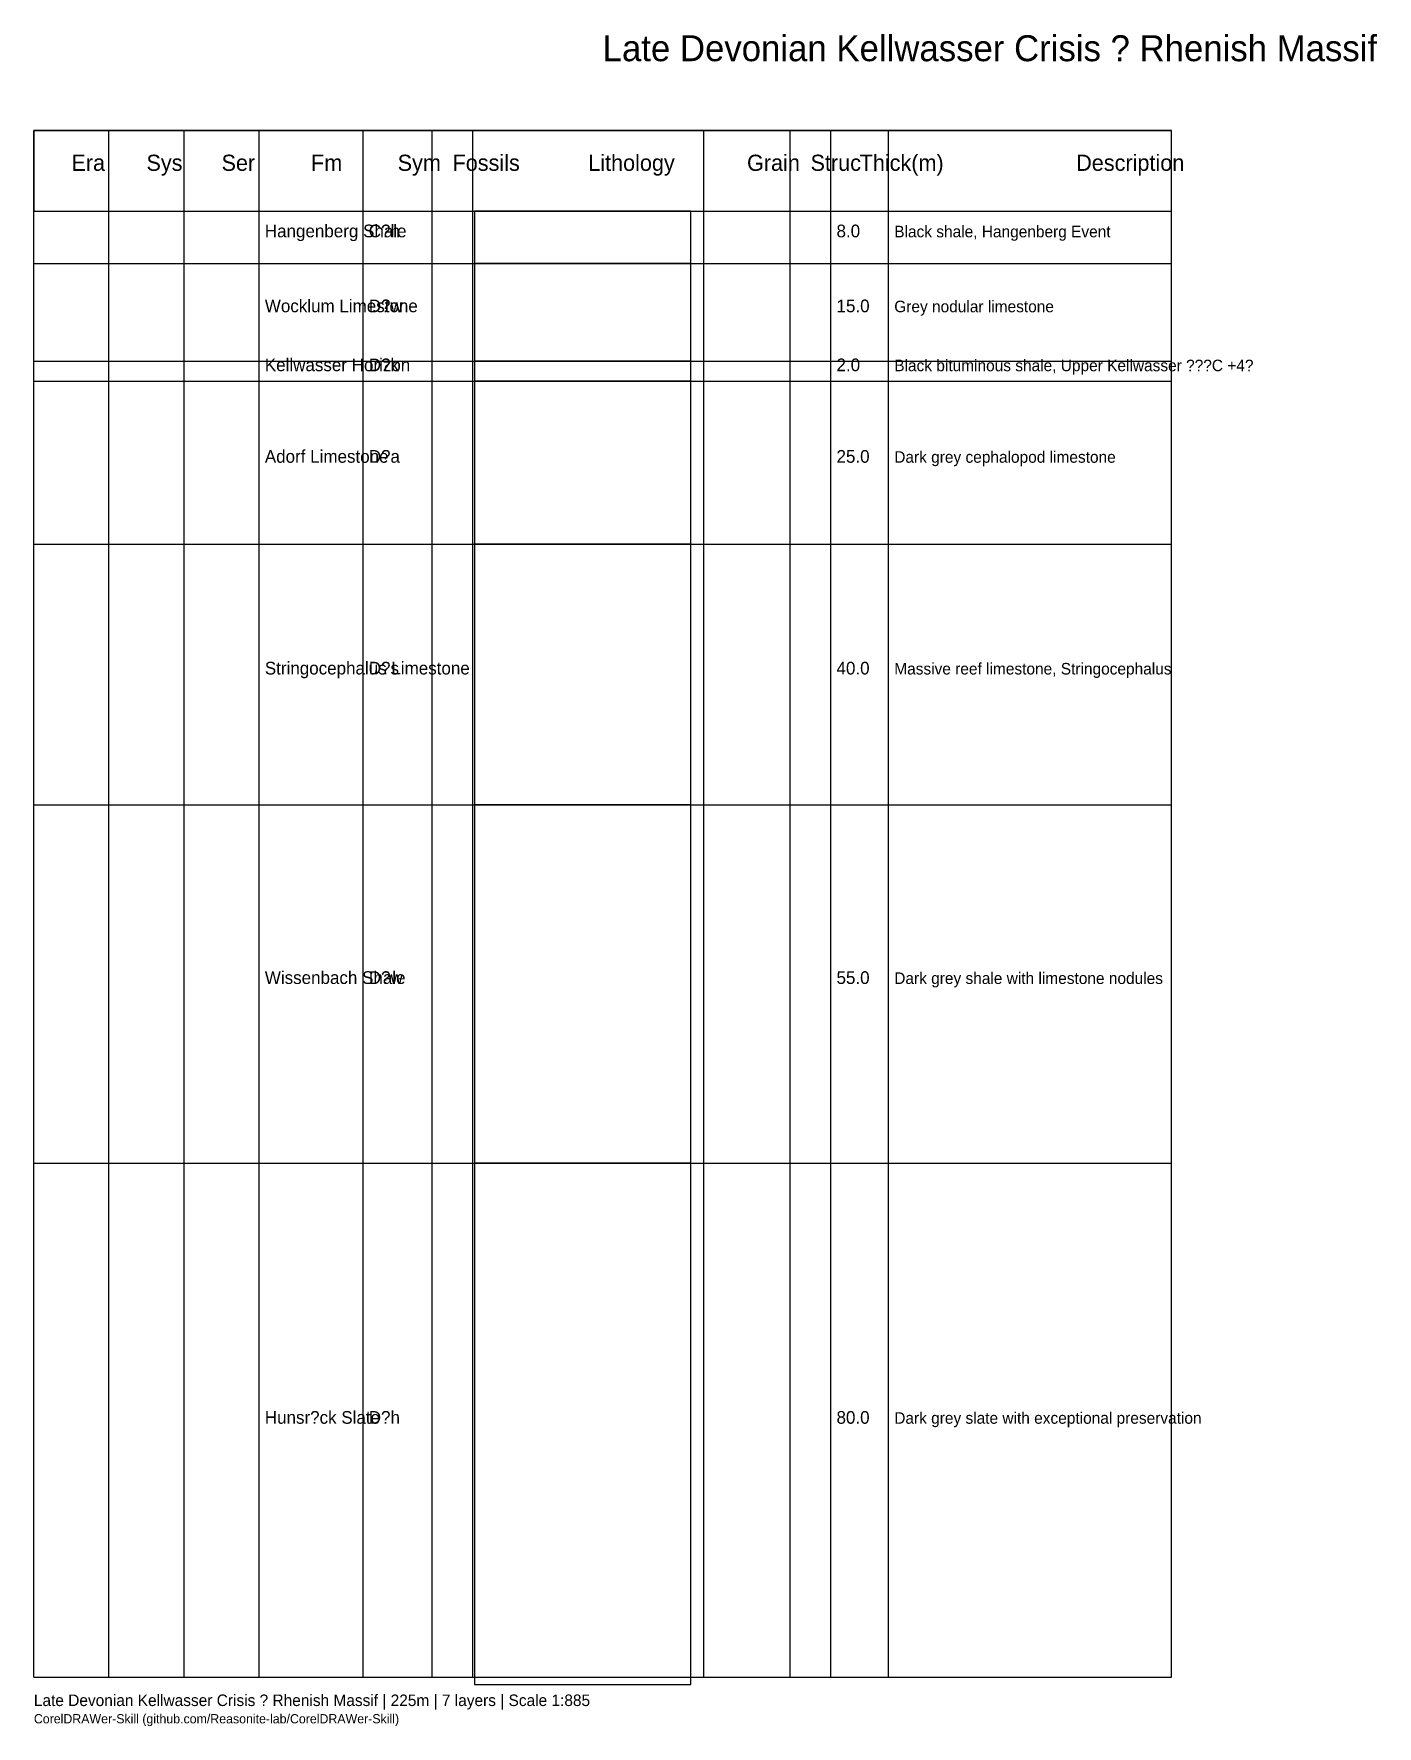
# Model space of a CAD drawing. Header units: metres. Extents: x 8 to 241, y 14 to 307.
import ezdxf

# ---------------------------------------------------------------- set-up
doc = ezdxf.new("R2010")
doc.units = ezdxf.units.M

msp = doc.modelspace()

# ---------------------------------------------------------------- linework, layer by layer
at = {"layer": 'BORDER', "color": 7}
for p, q in [((8, 22), (8, 290)), ((8, 290), (205, 290)), ((205, 22), (205, 290)), ((8, 22), (205, 22))]:
    msp.add_line(p, q, dxfattribs=at)
at = {"layer": 'GRID', "color": 8}
for p, q in [((21, 22), (21, 290)), ((34, 22), (34, 290)), ((47, 22), (47, 290)), ((65, 22), (65, 290)), ((77, 22), (77, 290)), ((84, 22), (84, 290)), ((124, 22), (124, 290)), ((139, 22), (139, 290)), ((146, 22), (146, 290)), ((156, 22), (156, 290)), ((8, 276), (205, 276)), ((8, 266.969), (205, 266.969)), ((8, 250.036), (205, 250.036)), ((8, 246.536), (205, 246.536)), ((8, 218.313), (205, 218.313)), ((8, 173.158), (205, 173.158)), ((8, 111.069), (205, 111.069))]:
    msp.add_line(p, q, dxfattribs=at)
at = {"layer": 'HEADER', "color": 8}
msp.add_lwpolyline([(8, 276), (205, 276), (205, 290), (8, 290)], close=True, dxfattribs=at)
at = {"layer": 'LITHOLOGY', "color": 2}
msp.add_lwpolyline([(84.3, 266.969), (121.8, 266.969), (121.8, 276), (84.3, 276)], close=True, dxfattribs=at)
at = {"layer": 'LITHOLOGY', "color": 6}
for points in [[(84.3, 250.036), (121.8, 250.036), (121.8, 266.969), (84.3, 266.969)], [(84.3, 218.313), (121.8, 218.313), (121.8, 246.536), (84.3, 246.536)]]:
    msp.add_lwpolyline(points, close=True, dxfattribs=at)
at = {"layer": 'LITHOLOGY', "color": 1}
msp.add_lwpolyline([(84.3, 246.536), (121.8, 246.536), (121.8, 250.036), (84.3, 250.036)], close=True, dxfattribs=at)
at = {"layer": 'LITHOLOGY', "color": 8}
msp.add_lwpolyline([(84.3, 173.158), (121.8, 173.158), (121.8, 218.313), (84.3, 218.313)], close=True, dxfattribs=at)
at = {"layer": 'LITHOLOGY', "color": 5}
msp.add_lwpolyline([(84.3, 111.069), (121.8, 111.069), (121.8, 173.158), (84.3, 173.158)], close=True, dxfattribs=at)
at = {"layer": 'LITHOLOGY', "color": 4}
msp.add_lwpolyline([(84.3, 20.758), (121.8, 20.758), (121.8, 111.069), (84.3, 111.069)], close=True, dxfattribs=at)

# ---------------------------------------------------------------- texts
at = {"layer": 'FOOTER', "color": 8}
msp.add_text('Late Devonian Kellwasser Crisis ? Rhenish Massif | 225m | 7 layers | Scale 1:885', height=2, dxfattribs=at).set_placement((8, 17))
at = {"layer": 'FOOTER', "color": 9}
msp.add_text('CorelDRAWer-Skill (github.com/Reasonite-lab/CorelDRAWer-Skill)', height=1.6, dxfattribs=at).set_placement((8, 14))
at = {"layer": 'HEADER', "color": 7}
for s, p in [('Era', (14.5, 283)), ('Sys', (27.5, 283)), ('Ser', (40.5, 283)), ('Fm', (56, 283)), ('Sym', (71, 283)), ('Fossils', (80.5, 283)), ('Lithology', (104, 283)), ('Grain', (131.5, 283)), ('Struc', (142.5, 283)), ('Thick(m)', (151, 283)), ('Description', (188.5, 283))]:
    msp.add_text(s, height=2.8, dxfattribs=at).set_placement(p)
at = {"layer": 'TEXT', "color": 7}
for s, height, p in [('Hangenberg Shale', 2.2, (48, 271.484)), ('C?h', 2.2, (66, 271.484)), ('8.0', 2.2, (147, 271.484)), ('Black shale, Hangenberg Event', 2, (157, 271.484)), ('Wocklum Limestone', 2.2, (48, 258.502)), ('D?w', 2.2, (66, 258.502)), ('15.0', 2.2, (147, 258.502)), ('Grey nodular limestone', 2, (157, 258.502)), ('Kellwasser Horizon', 2.2, (48, 248.286)), ('D?k', 2.2, (66, 248.286)), ('2.0', 2.2, (147, 248.286)), ('Black bituminous shale, Upper Kellwasser ???C +4?', 2, (157, 248.286)), ('Adorf Limestone', 2.2, (48, 232.424)), ('D?a', 2.2, (66, 232.424)), ('25.0', 2.2, (147, 232.424)), ('Dark grey cephalopod limestone', 2, (157, 232.424)), ('Stringocephalus Limestone', 2.2, (48, 195.736)), ('D?s', 2.2, (66, 195.736)), ('40.0', 2.2, (147, 195.736)), ('Massive reef limestone, Stringocephalus', 2, (157, 195.736)), ('Wissenbach Shale', 2.2, (48, 142.113)), ('D?w', 2.2, (66, 142.113)), ('55.0', 2.2, (147, 142.113)), ('Dark grey shale with limestone nodules', 2, (157, 142.113)), ('Hunsr?ck Slate', 2.2, (48, 65.913)), ('D?h', 2.2, (66, 65.913)), ('80.0', 2.2, (147, 65.913)), ('Dark grey slate with exceptional preservation', 2, (157, 65.913))]:
    msp.add_text(s, height=height, dxfattribs=at).set_placement(p)
at = {"layer": 'TITLE', "color": 7}
msp.add_text('Late Devonian Kellwasser Crisis ? Rhenish Massif', height=4.5, dxfattribs=at).set_placement((106.5, 302))

doc.saveas('drawing.dxf')
